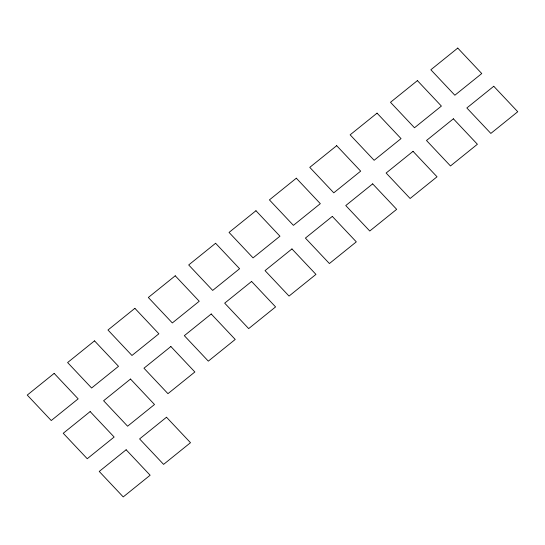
<?xml version="1.0" encoding="UTF-8"?>
<svg xmlns="http://www.w3.org/2000/svg" width="545" height="545" viewBox="0 0 545 545"><rect width="100%" height="100%" fill="white"/><g stroke="black" fill="none" stroke-linecap="round" stroke-linejoin="round"><path stroke-width="0.82" d="M54.159 373.393L27.25 395.077L51.244 420.536L78.153 398.851L54.159 373.393M94.517 340.863L67.607 362.548L91.608 388.006L118.51 366.322L94.517 340.863M134.881 308.327L107.971 330.018L131.965 355.476L158.874 333.792L134.881 308.327M175.238 275.797L148.329 297.488L172.329 322.947L199.232 301.256L175.238 275.797M215.602 243.268L188.693 264.959L212.686 290.417L239.596 268.726L215.602 243.268M255.959 210.738L229.05 232.422L253.05 257.887L279.953 236.196L255.959 210.738M296.323 178.208L269.414 199.892L293.408 225.351L320.317 203.666L296.323 178.208M336.681 145.679L309.771 167.363L333.772 192.821L360.674 171.137L336.681 145.679M377.045 113.149L350.135 134.833L374.129 160.291L401.038 138.607L377.045 113.149M417.402 80.619L390.493 102.303L414.493 127.762L441.395 106.077L417.402 80.619M457.759 48.083L430.857 69.774L454.85 95.232L481.76 73.548L457.759 48.083M90.15 411.577L63.24 433.268L87.241 458.727L114.143 437.036L90.15 411.577M130.507 379.048L103.605 400.739L127.598 426.197L154.508 404.506L130.507 379.048M170.871 346.518L143.962 368.209L167.955 393.667L194.865 371.976L170.871 346.518M211.228 313.988L184.326 335.672L208.319 361.137L235.229 339.446L211.228 313.988M251.592 281.458L224.683 303.143L248.677 328.601L275.586 306.917L251.592 281.458M291.95 248.929L265.047 270.613L289.041 296.071L315.95 274.387L291.95 248.929M332.314 216.399L305.404 238.083L329.398 263.542L356.307 241.857L332.314 216.399M372.671 183.863L345.768 205.554L369.762 231.012L396.671 209.328L372.671 183.863M413.035 151.333L386.126 173.024L410.119 198.482L437.029 176.791L413.035 151.333M453.392 118.803L426.49 140.494L450.483 165.953L477.393 144.262L453.392 118.803M493.756 86.273L466.847 107.965L490.841 133.423L517.75 111.732L493.756 86.273M126.14 449.768L99.238 471.452L123.231 496.917L150.134 475.226L126.14 449.768M166.504 417.238L139.595 438.923L163.589 464.381L190.498 442.697L166.504 417.238"/></g></svg>
